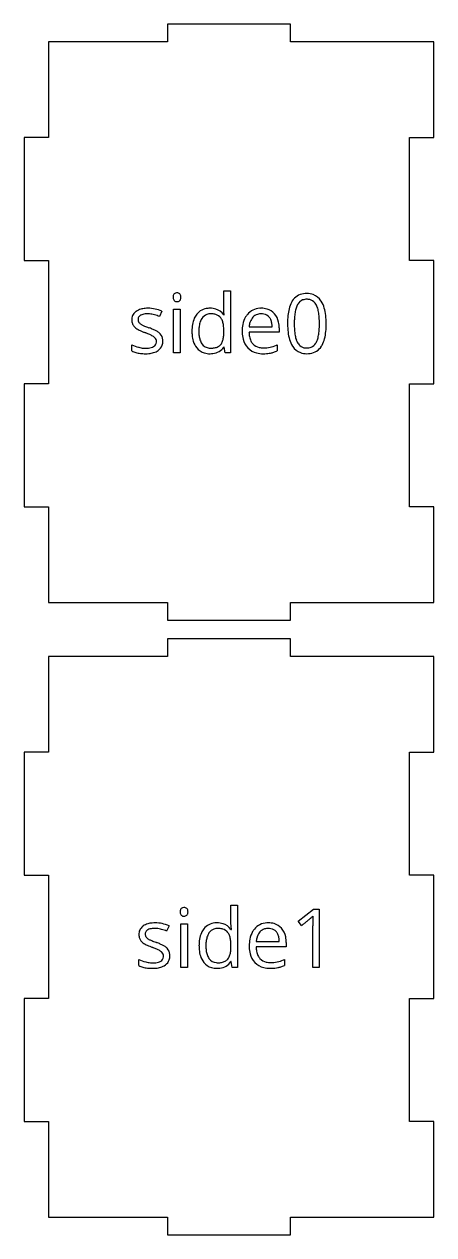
# Model space of a CAD drawing. Header units: inches. Extents: x 0 to 8.8, y 0.1 to 12.5.
# Drawn here: x 0 to 2.75, y 0.12 to 8.25 of the extents above; entities that cross this region are included whole.
import ezdxf

# ---------------------------------------------------------------- set-up
doc = ezdxf.new("R2010")
doc.units = ezdxf.units.IN

msp = doc.modelspace()

# ---------------------------------------------------------------- linework, layer by layer
at = {"layer": 'side0_labelLayer'}
for p, q in [((1.3395, 6.3418), (1.3395, 6.4615)), ((1.3395, 6.4615), (1.384, 6.4615)), ((1.384, 6.4615), (1.384, 6.0439)), ((1.0026, 6.0439), (1.0026, 6.338)), ((1.0026, 6.338), (1.0472, 6.338)), ((1.0472, 6.338), (1.0472, 6.0439)), ((1.3405, 6.3211), (1.3395, 6.3418)), ((0.924, 6.3241), (0.9082, 6.2878)), ((1.3389, 6.2999), (1.3424, 6.2999)), ((1.3424, 6.2999), (1.3405, 6.3211)), ((0.7302, 6.2311), (0.7301, 6.2312)), ((1.3395, 6.1808), (1.3395, 6.1902)), ((1.7109, 6.1829), (1.5083, 6.1829)), ((1.5093, 6.2191), (1.6631, 6.2191)), ((1.7109, 6.2111), (1.7109, 6.1829)), ((0.7225, 6.057), (0.7225, 6.0984)), ((1.6983, 6.0973), (1.6983, 6.0576)), ((0.7678, 6.0815), (0.768, 6.0815)), ((1.0472, 6.0439), (1.0026, 6.0439)), ((1.3419, 6.0833), (1.3395, 6.0833)), ((1.3478, 6.0439), (1.3419, 6.0833)), ((1.384, 6.0439), (1.3478, 6.0439))]:
    msp.add_line(p, q, dxfattribs=at)
for centre, radius, start, end in [((1.0482, 6.418), 0.0494, 170.8438, 180.35439), ((1.0298, 6.4211), 0.0306, 155.96831, 171.04939), ((1.0208, 6.4251), 0.0208, 133.78738, 155.91713), ((1.0241, 6.4215), 0.0258, 92.64552, 133.47082), ((1.0252, 6.4132), 0.0341, 89.97454, 93.76089), ((1.0256, 6.421), 0.0262, 46.37051, 90.88759), ((1.0282, 6.4237), 0.0225, 17.72584, 46.44835), ((1.016, 6.4195), 0.0354, 4.94281, 18.19147), ((1.0005, 6.4178), 0.051, 359.88484, 5.31639), ((1.8868, 6.3382), 0.1035, 96.9084, 148.15398), ((1.8959, 6.2908), 0.1517, 89.82578, 98.15802), ((1.8979, 6.318), 0.1245, 70.28862, 90.73583), ((1.9024, 6.336), 0.106, 32.92059, 69.28663), ((0.8244, 6.1874), 0.1557, 94.86648, 105.83319), ((0.8307, 6.1241), 0.2193, 89.88749, 95.12042), ((0.8307, 6.1086), 0.2348, 66.59195, 89.89778), ((1.0514, 6.4176), 0.0526, 179.87826, 185.37048), ((1.0352, 6.4159), 0.0363, 184.99344, 198.20493), ((1.0227, 6.4116), 0.023, 197.79221, 224.89451), ((1.024, 6.413), 0.025, 225.13099, 249.90001), ((1.0249, 6.4162), 0.0283, 250.50035, 270.59786), ((1.0256, 6.4139), 0.026, 269.17809, 314.28121), ((1.0287, 6.4111), 0.0217, 313.61533, 332.26704), ((1.0222, 6.4143), 0.029, 332.63238, 350.07112), ((1.0054, 6.4174), 0.0461, 349.83614, 0.389), ((1.2398, 6.238), 0.1049, 94.07749, 141.63549), ((1.2469, 6.1929), 0.1505, 89.92267, 95.56809), ((1.2485, 6.2122), 0.1312, 73.16552, 90.61729), ((1.2565, 6.2411), 0.1013, 35.53041, 72.74211), ((1.5853, 6.229), 0.1142, 92.4761, 140.53874), ((1.5911, 6.1859), 0.1575, 89.9638, 93.91804), ((1.5925, 6.2077), 0.1357, 74.2122, 90.5453), ((1.601, 6.239), 0.1033, 41.2067, 74.02319), ((2.0935, 6.2628), 0.3255, 166.14191, 174.4835), ((1.9621, 6.296), 0.19, 152.86877, 166.38261), ((1.9123, 6.32), 0.1347, 147.30808, 152.27788), ((2.0639, 6.2745), 0.2501, 165.31962, 172.57062), ((1.9529, 6.3043), 0.1352, 153.29604, 165.61174), ((1.913, 6.3232), 0.091, 147.72596, 152.62756), ((1.8922, 6.338), 0.0655, 111.34426, 148.97419), ((1.8952, 6.326), 0.0778, 89.19515, 110.23569), ((1.8965, 6.3113), 0.0925, 84.18012, 90.08355), ((1.9005, 6.3379), 0.0657, 49.31098, 85.34881), ((1.8925, 6.331), 0.0761, 26.11106, 48.12087), ((1.8532, 6.3102), 0.1205, 19.65358, 26.74645), ((1.7815, 6.2858), 0.1963, 9.87348, 19.33092), ((1.8771, 6.3163), 0.1379, 32.60919, 34.09629), ((1.8415, 6.2959), 0.179, 16.01893, 31.96932), ((1.7313, 6.263), 0.294, 6.41855, 16.25446), ((0.7923, 6.2668), 0.0707, 157.02683, 180.79214), ((0.8041, 6.2655), 0.0825, 179.76, 189.7422), ((0.7881, 6.2672), 0.0667, 126.58426, 155.91686), ((0.8006, 6.2527), 0.0857, 125.40668, 127.4959), ((0.8093, 6.2387), 0.1023, 105.56935, 124.8413), ((0.7935, 6.2695), 0.0295, 139.85893, 181.28166), ((0.8026, 6.2685), 0.0385, 179.57524, 194.58075), ((0.7948, 6.2666), 0.0305, 194.73336, 215.90387), ((0.7997, 6.2637), 0.0379, 120.98033, 139.1816), ((0.8037, 6.2579), 0.0449, 118.50247, 121.63504), ((0.8107, 6.2438), 0.0606, 104.00593, 117.89064), ((0.8212, 6.2033), 0.1025, 95.4949, 104.22686), ((0.8274, 6.1427), 0.1634, 89.80056, 95.62297), ((0.8278, 6.1554), 0.1507, 85.22705, 89.95088), ((0.8234, 6.1141), 0.1923, 74.68589, 84.95504), ((0.801, 6.0305), 0.2788, 67.38376, 74.76721), ((1.2971, 6.2073), 0.1705, 156.01948, 170.93457), ((1.256, 6.2249), 0.1258, 141.53292, 155.73458), ((1.2796, 6.2174), 0.105, 146.27636, 163.74125), ((1.2479, 6.2393), 0.0665, 109.703, 146.81071), ((1.2513, 6.2262), 0.0799, 89.3034, 108.83118), ((1.2524, 6.1627), 0.1434, 86.37885, 90.04952), ((1.2557, 6.2022), 0.1037, 73.15896, 86.84511), ((1.2676, 6.239), 0.0651, 38.34086, 73.81257), ((1.2658, 6.2385), 0.0668, 28.64645, 37.73475), ((1.2355, 6.223), 0.1008, 13.94226, 28.10449), ((1.6196, 6.2057), 0.156, 149.40725, 169.18531), ((1.5983, 6.2169), 0.1319, 140.10548, 148.90684), ((1.5997, 6.2242), 0.088, 138.09957, 160.58664), ((1.5845, 6.2375), 0.0678, 106.46599, 137.91752), ((1.5898, 6.2183), 0.0878, 89.44174, 106.20942), ((1.5911, 6.2145), 0.0915, 79.64602, 90.29105), ((1.5976, 6.2444), 0.061, 40.08255, 80.62439), ((1.5913, 6.2397), 0.0689, 23.48177, 39.70795), ((1.5655, 6.2288), 0.0969, 8.73424, 23.27712), ((1.5849, 6.2251), 0.1246, 11.59963, 41.14972), ((2.2935, 6.2425), 0.5265, 174.38114, 180.21046), ((2.4463, 6.2412), 0.6342, 177.61739, 180.05528), ((2.2398, 6.251), 0.4275, 172.49524, 177.77238), ((1.6324, 6.2587), 0.3478, 4.08629, 10.06016), ((1.4112, 6.2422), 0.5696, 359.84137, 4.15497), ((1.5587, 6.2426), 0.4678, 359.76054, 6.53705), ((0.7829, 6.2616), 0.0609, 189.47357, 209.87913), ((0.7899, 6.2666), 0.0695, 210.76861, 226.91027), ((0.8088, 6.2865), 0.0969, 226.77247, 236.90149), ((0.8216, 6.306), 0.1203, 236.87224, 241.49292), ((0.8726, 6.4001), 0.2273, 241.50295, 245.39023), ((0.8031, 6.273), 0.041, 216.44576, 228.55759), ((0.8187, 6.2904), 0.0644, 228.39001, 236.25136), ((0.9503, 6.5685), 0.4127, 245.32002, 247.92292), ((0.8351, 6.3146), 0.0936, 236.11519, 240.87467), ((0.8521, 6.3463), 0.1296, 241.12357, 245.06436), ((1.0475, 6.8067), 0.67, 247.87894, 249.62661), ((0.9265, 6.5045), 0.3044, 244.92054, 247.09878), ((1.0355, 6.7611), 0.5832, 247.04759, 248.4056), ((0.5542, 5.5033), 0.7236, 68.81483, 68.93605), ((0.6205, 5.6722), 0.5423, 66.66888, 68.89983), ((1.1803, 7.126), 0.9757, 248.38355, 249.31318), ((1.3104, 7.4686), 1.3423, 249.28419, 249.53278), ((0.6988, 5.8175), 0.4186, 66.57954, 70.12133), ((0.764, 5.9673), 0.2551, 61.56972, 66.65175), ((0.8188, 6.0676), 0.1408, 53.68052, 61.73806), ((0.857, 6.1197), 0.0762, 44.04777, 53.63726), ((1.3896, 6.1917), 0.2644, 170.75928, 180.3336), ((1.4144, 6.1896), 0.2891, 179.88622, 185.19307), ((1.4177, 6.1885), 0.2462, 179.74099, 186.97834), ((1.4199, 6.1904), 0.2485, 173.90488, 180.18112), ((1.3375, 6.1998), 0.1655, 163.51068, 174.09817), ((1.1602, 6.2035), 0.1787, 5.58251, 14.21126), ((1.0422, 6.1913), 0.2972, 359.77461, 5.69998), ((1.0571, 6.1807), 0.2824, 358.60399, 0.01072), ((1.696, 6.1901), 0.2339, 168.95366, 180.38433), ((1.7171, 6.1885), 0.255, 179.99013, 181.79715), ((1.6593, 6.1852), 0.1972, 181.35776, 194.49158), ((1.687, 6.1865), 0.1788, 181.14456, 190.8005), ((1.677, 6.2038), 0.1684, 172.15546, 174.76091), ((1.6386, 6.2099), 0.1295, 160.33513, 172.53127), ((1.5113, 6.22), 0.1518, 359.67409, 8.92293), ((1.5296, 6.2123), 0.1813, 359.61451, 12.03337), ((2.3609, 6.2406), 0.5939, 179.9991, 180.37617), ((2.2329, 6.2379), 0.4659, 180.14311, 186.8166), ((2.0596, 6.2165), 0.2913, 186.69494, 196.43453), ((2.3939, 6.2391), 0.5818, 179.84837, 184.00705), ((2.1664, 6.2226), 0.3537, 183.92105, 189.93033), ((1.714, 6.21), 0.2653, 345.86808, 353.24652), ((1.5382, 6.2318), 0.4425, 353.11394, 357.90448), ((1.3503, 6.2401), 0.6306, 357.77825, 0.04706), ((1.7044, 6.2185), 0.3211, 345.71753, 354.4501), ((1.5082, 6.2387), 0.5183, 354.32497, 0.2086), ((0.8216, 6.2954), 0.2206, 243.29599, 255.87594), ((0.7098, 5.8787), 0.3172, 63.51919, 66.71621), ((0.7753, 6.0096), 0.1708, 59.05012, 63.5836), ((0.8222, 6.0871), 0.0803, 51.29361, 59.30316), ((0.8494, 6.1197), 0.0383, 299.75237, 325.79349), ((0.8401, 6.1103), 0.051, 44.67448, 50.7447), ((0.8517, 6.1205), 0.0356, 359.78699, 46.09428), ((0.8498, 6.1185), 0.0373, 327.06049, 355.65819), ((0.8361, 6.1203), 0.0512, 354.74456, 0.06695), ((0.8588, 6.1187), 0.0708, 305.15645, 341.35771), ((0.8639, 6.1271), 0.0661, 3.2502, 43.59261), ((0.8425, 6.1231), 0.0877, 342.01457, 0.65723), ((0.8423, 6.1242), 0.0879, 359.96015, 4.34537), ((1.3278, 6.1806), 0.2021, 184.87898, 196.9045), ((1.2594, 6.1591), 0.1303, 196.60692, 218.49511), ((1.3262, 6.177), 0.154, 186.8476, 197.4722), ((1.269, 6.1585), 0.0939, 197.20144, 215.05383), ((1.2469, 6.1434), 0.0671, 215.34277, 264.76439), ((1.2728, 6.139), 0.0599, 297.86045, 320.27821), ((1.2614, 6.1469), 0.0738, 321.21292, 340.65094), ((1.2117, 6.1651), 0.1267, 340.33155, 351.63981), ((1.1283, 6.178), 0.2111, 351.47021, 358.87609), ((1.5956, 6.1678), 0.1311, 194.08799, 223.05361), ((1.6239, 6.174), 0.1145, 190.60008, 206.0279), ((1.596, 6.1609), 0.0836, 206.29555, 222.55558), ((1.5936, 6.1596), 0.081, 223.06445, 258.14025), ((1.6035, 6.3127), 0.2353, 270.19826, 292.20898), ((1.5924, 6.3448), 0.2692, 291.82384, 293.16153), ((1.9487, 6.1831), 0.1755, 196.1906, 212.0503), ((2.0131, 6.1952), 0.198, 189.7676, 198.98926), ((1.9383, 6.1701), 0.1191, 199.25608, 207.01415), ((1.901, 6.1502), 0.0768, 206.44902, 227.9547), ((1.9006, 6.1426), 0.0654, 291.44949, 329.30528), ((1.8791, 6.1577), 0.0915, 328.04439, 333.26947), ((1.832, 6.1796), 0.1435, 333.91407, 346.1369), ((1.8793, 6.1622), 0.1365, 327.45484, 331.41957), ((1.8333, 6.1849), 0.1879, 332.03382, 345.94445), ((0.781, 6.1626), 0.1207, 240.99561, 254.3716), ((0.8002, 6.2303), 0.1911, 254.27898, 263.81722), ((0.8179, 6.2754), 0.2003, 255.56003, 264.81674), ((0.8125, 6.3382), 0.2996, 263.69837, 270.22204), ((0.8149, 6.2469), 0.1716, 264.95626, 269.96382), ((0.8143, 6.2752), 0.2367, 269.8649, 275.46522), ((0.8155, 6.2511), 0.1758, 269.77041, 276.30085), ((0.8228, 6.1864), 0.1107, 276.1946, 285.53609), ((0.822, 6.2019), 0.163, 275.2025, 286.41708), ((0.8346, 6.1449), 0.0675, 285.32963, 300.05541), ((0.839, 6.1459), 0.1044, 286.15761, 305.44577), ((1.237, 6.1416), 0.1019, 218.64564, 253.61628), ((1.2458, 6.1735), 0.135, 253.85318, 270.58187), ((1.2526, 6.1756), 0.0998, 263.20293, 270.12412), ((1.2475, 6.1889), 0.1503, 269.8676, 277.00466), ((1.2537, 6.2081), 0.1323, 269.5996, 280.16719), ((1.2563, 6.1395), 0.1003, 275.41851, 325.94937), ((1.2629, 6.1586), 0.0819, 279.91136, 297.54157), ((1.5887, 6.1627), 0.1226, 223.54643, 256.19569), ((1.6013, 6.2116), 0.1731, 256.0084, 270.48509), ((1.6034, 6.2001), 0.1226, 257.53071, 270.43196), ((1.6029, 6.4014), 0.3629, 269.96605, 271.99282), ((1.6064, 6.3141), 0.2755, 271.91262, 275.97218), ((1.6158, 6.2261), 0.187, 275.90531, 281.66024), ((1.6111, 6.243), 0.2045, 281.99292, 287.88566), ((1.5917, 6.3029), 0.2675, 287.90216, 293.48574), ((1.9153, 6.164), 0.1371, 212.70565, 214.2227), ((1.8904, 6.1444), 0.1055, 213.04802, 249.28785), ((1.8924, 6.1427), 0.0655, 229.10525, 265.87871), ((1.8948, 6.162), 0.1235, 250.29014, 270.73121), ((1.8962, 6.1685), 0.0916, 264.67101, 270.07007), ((1.8974, 6.1547), 0.0778, 269.18265, 290.32351), ((1.8968, 6.1905), 0.152, 269.81572, 278.37462), ((1.906, 6.1432), 0.1039, 277.17302, 328.35638)]:
    msp.add_arc(centre, radius, start, end, dxfattribs=at)
at = {"layer": 'side0_outsideCutPath'}
for p, q in [((1.7871, 8.25), (0.9611, 8.25)), ((0.9611, 8.25), (0.9611, 8.132)), ((1.7871, 8.132), (1.7871, 8.25)), ((0.1624, 8.132), (0.1624, 7.489)), ((0.9611, 8.132), (0.1624, 8.132)), ((2.7481, 8.132), (1.7871, 8.132)), ((2.7481, 7.489), (2.7481, 8.132)), ((0.1624, 7.489), (0, 7.489)), ((0, 7.489), (0, 6.663)), ((2.5857, 6.663), (2.5857, 7.489)), ((2.5857, 7.489), (2.7481, 7.489)), ((0, 6.663), (0.1624, 6.663)), ((0.1624, 6.663), (0.1624, 5.837)), ((2.7481, 6.663), (2.5857, 6.663)), ((2.7481, 5.837), (2.7481, 6.663)), ((0.1624, 5.837), (0, 5.837)), ((0, 5.837), (0, 5.011)), ((2.5857, 5.011), (2.5857, 5.837)), ((2.5857, 5.837), (2.7481, 5.837)), ((0, 5.011), (0.1624, 5.011)), ((0.1624, 5.011), (0.1624, 4.368)), ((2.7481, 5.011), (2.5857, 5.011)), ((2.7481, 4.368), (2.7481, 5.011)), ((0.1624, 4.368), (0.9611, 4.368)), ((0.9611, 4.368), (0.9611, 4.25)), ((1.7871, 4.25), (1.7871, 4.368)), ((1.7871, 4.368), (2.6131, 4.368)), ((2.6131, 4.368), (2.7481, 4.368)), ((0.9611, 4.25), (1.7871, 4.25))]:
    msp.add_line(p, q, dxfattribs=at)
at = {"layer": 'side1_labelLayer'}
for p, q in [((1.387, 2.2168), (1.387, 2.3365)), ((1.387, 2.3365), (1.4315, 2.3365)), ((1.4315, 2.3365), (1.4315, 1.9189)), ((1.8376, 2.231), (1.9414, 2.3113)), ((1.9414, 2.3113), (1.979, 2.3113)), ((1.979, 2.3113), (1.979, 1.9189)), ((0.9715, 2.1991), (0.9557, 2.1628)), ((1.0501, 1.9189), (1.0501, 2.213)), ((1.0501, 2.213), (1.0947, 2.213)), ((1.0947, 2.213), (1.0947, 1.9189)), ((1.388, 2.1961), (1.387, 2.2168)), ((1.3899, 2.1749), (1.388, 2.1961)), ((1.8612, 2.2004), (1.8376, 2.231)), ((1.9355, 1.9189), (1.9355, 2.1985)), ((1.3864, 2.1749), (1.3899, 2.1749)), ((0.7777, 2.1061), (0.7776, 2.1062)), ((1.387, 2.0558), (1.387, 2.0652)), ((1.7584, 2.0579), (1.5558, 2.0579)), ((1.5568, 2.0941), (1.7106, 2.0941)), ((1.7584, 2.0861), (1.7584, 2.0579)), ((0.77, 1.932), (0.77, 1.9734)), ((0.8153, 1.9565), (0.8155, 1.9565)), ((1.3894, 1.9583), (1.387, 1.9583)), ((1.3953, 1.9189), (1.3894, 1.9583)), ((1.7458, 1.9723), (1.7458, 1.9326)), ((1.0947, 1.9189), (1.0501, 1.9189)), ((1.4315, 1.9189), (1.3953, 1.9189)), ((1.979, 1.9189), (1.9355, 1.9189))]:
    msp.add_line(p, q, dxfattribs=at)
for centre, radius, start, end in [((1.0958, 2.293), 0.0494, 170.8438, 180.35439), ((1.099, 2.2926), 0.0526, 179.87826, 185.37048), ((1.0827, 2.2909), 0.0363, 184.99344, 198.20493), ((1.0773, 2.2961), 0.0306, 155.96831, 171.04939), ((1.0702, 2.2866), 0.023, 197.79221, 224.89451), ((1.0683, 2.3001), 0.0208, 133.78738, 155.91713), ((1.0716, 2.2964), 0.0258, 92.64552, 133.47082), ((1.0727, 2.2882), 0.0341, 89.97454, 93.76089), ((1.0731, 2.296), 0.0262, 46.37051, 90.88759), ((1.0757, 2.2987), 0.0225, 17.72584, 46.44835), ((1.0762, 2.2861), 0.0217, 313.61533, 332.26704), ((1.0697, 2.2893), 0.029, 332.63238, 350.07112), ((1.0635, 2.2945), 0.0354, 4.94281, 18.19147), ((1.0529, 2.2924), 0.0461, 349.83614, 0.389), ((1.048, 2.2928), 0.051, 359.88484, 5.31639), ((0.8357, 2.1422), 0.0667, 126.58426, 155.91686), ((0.8481, 2.1277), 0.0857, 125.40668, 127.4959), ((0.8568, 2.1137), 0.1023, 105.56935, 124.8413), ((0.8719, 2.0624), 0.1557, 94.86648, 105.83319), ((0.8782, 1.9991), 0.2193, 89.88749, 95.12042), ((0.8782, 1.9836), 0.2348, 66.59195, 89.89778), ((1.0715, 2.288), 0.025, 225.13099, 249.90001), ((1.0724, 2.2912), 0.0283, 250.50035, 270.59786), ((1.0731, 2.2889), 0.026, 269.17809, 314.28121), ((1.2873, 2.113), 0.1049, 94.07749, 141.63549), ((1.2944, 2.0679), 0.1505, 89.92267, 95.56809), ((1.2961, 2.0872), 0.1312, 73.16552, 90.61729), ((1.304, 2.1161), 0.1013, 35.53041, 72.74211), ((1.6328, 2.104), 0.1142, 92.4761, 140.53874), ((1.6386, 2.0609), 0.1575, 89.9638, 93.91804), ((1.64, 2.0827), 0.1357, 74.2122, 90.5453), ((1.6485, 2.114), 0.1033, 41.2067, 74.02319), ((-12.5016, 19.9048), 22.7977, 309.05091, 309.07111), ((-9.7814, 16.5551), 18.4826, 309.06916, 309.13639), ((-4.742, 10.3623), 10.4985, 309.13609, 309.23784), ((-1.7497, 6.6978), 5.7675, 309.24026, 309.35527), ((0.2795, 4.2244), 2.5682, 309.34241, 309.60793), ((1.4204, 2.8463), 0.7791, 309.58089, 310.12503), ((1.8207, 2.3717), 0.1583, 310.05419, 311.25896), ((1.7139, 2.4917), 0.3189, 311.46744, 313.08029), ((1.7593, 2.4431), 0.2524, 313.07475, 314.95987), ((2.9486, 2.1994), 1.0131, 177.43502, 180.04861), ((2.7905, 2.2059), 0.8549, 176.0658, 177.39667), ((0.8398, 2.1418), 0.0707, 157.02683, 180.79214), ((0.8516, 2.1405), 0.0825, 179.76, 189.7422), ((0.8304, 2.1366), 0.0609, 189.47357, 209.87913), ((0.841, 2.1444), 0.0295, 139.85893, 181.28166), ((0.8501, 2.1435), 0.0385, 179.57524, 194.58075), ((0.8423, 2.1416), 0.0305, 194.73336, 215.90387), ((0.8506, 2.148), 0.041, 216.44576, 228.55759), ((0.8472, 2.1387), 0.0379, 120.98033, 139.1816), ((0.8662, 2.1654), 0.0644, 228.39001, 236.25136), ((0.8512, 2.1329), 0.0449, 118.50247, 121.63504), ((0.8582, 2.1188), 0.0606, 104.00593, 117.89064), ((0.8687, 2.0783), 0.1025, 95.4949, 104.22686), ((0.8749, 2.0177), 0.1634, 89.80056, 95.62297), ((0.8753, 2.0304), 0.1507, 85.22705, 89.95088), ((0.8709, 1.9891), 0.1923, 74.68589, 84.95504), ((0.8485, 1.9055), 0.2788, 67.38376, 74.76721), ((1.3446, 2.0823), 0.1705, 156.01948, 170.93457), ((1.3035, 2.0999), 0.1258, 141.53292, 155.73458), ((1.385, 2.0748), 0.1655, 163.51068, 174.09817), ((1.3271, 2.0924), 0.105, 146.27636, 163.74125), ((1.2954, 2.1143), 0.0665, 109.703, 146.81071), ((1.2988, 2.1012), 0.0799, 89.3034, 108.83118), ((1.2999, 2.0377), 0.1434, 86.37885, 90.04952), ((1.3032, 2.0772), 0.1037, 73.15896, 86.84511), ((1.3151, 2.114), 0.0651, 38.34086, 73.81257), ((1.3133, 2.1135), 0.0668, 28.64645, 37.73475), ((1.283, 2.098), 0.1008, 13.94226, 28.10449), ((1.2077, 2.0785), 0.1787, 5.58251, 14.21126), ((1.6671, 2.0807), 0.156, 149.40725, 169.18531), ((1.6458, 2.0919), 0.1319, 140.10548, 148.90684), ((1.6861, 2.0849), 0.1295, 160.33513, 172.53127), ((1.6472, 2.0992), 0.088, 138.09957, 160.58664), ((1.632, 2.1125), 0.0678, 106.46599, 137.91752), ((1.6373, 2.0933), 0.0878, 89.44174, 106.20942), ((1.6386, 2.0895), 0.0915, 79.64602, 90.29105), ((1.6451, 2.1194), 0.061, 40.08255, 80.62439), ((1.6388, 2.1147), 0.0689, 23.48177, 39.70795), ((1.6131, 2.1038), 0.0969, 8.73424, 23.27712), ((1.5588, 2.095), 0.1518, 359.67409, 8.92293), ((1.6324, 2.1001), 0.1246, 11.59963, 41.14972), ((1.5771, 2.0873), 0.1813, 359.61451, 12.03337), ((0.8374, 2.1416), 0.0695, 210.76861, 226.91027), ((0.8563, 2.1615), 0.0969, 226.77247, 236.90149), ((0.8691, 2.181), 0.1203, 236.87224, 241.49292), ((0.9201, 2.2751), 0.2273, 241.50295, 245.39023), ((0.9978, 2.4435), 0.4127, 245.32002, 247.92292), ((0.8826, 2.1896), 0.0936, 236.11519, 240.87467), ((0.8997, 2.2213), 0.1296, 241.12357, 245.06436), ((1.095, 2.6817), 0.67, 247.87894, 249.62661), ((0.974, 2.3795), 0.3044, 244.92054, 247.09878), ((1.083, 2.6361), 0.5832, 247.04759, 248.4056), ((0.6017, 1.3783), 0.7236, 68.81483, 68.93605), ((0.668, 1.5472), 0.5423, 66.66888, 68.89983), ((1.2278, 3.001), 0.9757, 248.38355, 249.31318), ((0.7573, 1.7537), 0.3172, 63.51919, 66.71621), ((1.3579, 3.3436), 1.3423, 249.28419, 249.53278), ((0.7463, 1.6925), 0.4186, 66.57954, 70.12133), ((0.8228, 1.8846), 0.1708, 59.05012, 63.5836), ((0.8115, 1.8423), 0.2551, 61.56972, 66.65175), ((0.8663, 1.9426), 0.1408, 53.68052, 61.73806), ((0.9045, 1.9947), 0.0762, 44.04777, 53.63726), ((0.9114, 2.0021), 0.0661, 3.2502, 43.59261), ((1.4371, 2.0667), 0.2644, 170.75928, 180.3336), ((1.4619, 2.0646), 0.2891, 179.88622, 185.19307), ((1.3753, 2.0556), 0.2021, 184.87898, 196.9045), ((1.4674, 2.0654), 0.2485, 173.90488, 180.18112), ((1.4652, 2.0635), 0.2462, 179.74099, 186.97834), ((1.3737, 2.052), 0.154, 186.8476, 197.4722), ((1.1758, 2.053), 0.2111, 351.47021, 358.87609), ((1.0897, 2.0663), 0.2972, 359.77461, 5.69998), ((1.1046, 2.0557), 0.2824, 358.60399, 0.01072), ((1.7435, 2.0651), 0.2339, 168.95366, 180.38433), ((1.7646, 2.0635), 0.255, 179.99013, 181.79715), ((1.7068, 2.0602), 0.1972, 181.35776, 194.49158), ((1.7345, 2.0615), 0.1788, 181.14456, 190.8005), ((1.7245, 2.0788), 0.1684, 172.15546, 174.76091), ((0.8691, 2.1704), 0.2206, 243.29599, 255.87594), ((0.8654, 2.1504), 0.2003, 255.56003, 264.81674), ((0.8624, 2.1219), 0.1716, 264.95626, 269.96382), ((0.863, 2.1261), 0.1758, 269.77041, 276.30085), ((0.8703, 2.0614), 0.1107, 276.1946, 285.53609), ((0.8821, 2.0199), 0.0675, 285.32963, 300.05541), ((0.8697, 1.9621), 0.0803, 51.29361, 59.30316), ((0.8969, 1.9947), 0.0383, 299.75237, 325.79349), ((0.8876, 1.9853), 0.051, 44.67448, 50.7447), ((0.8992, 1.9955), 0.0356, 359.78699, 46.09428), ((0.8973, 1.9935), 0.0373, 327.06049, 355.65819), ((0.8836, 1.9953), 0.0512, 354.74456, 0.06695), ((0.9063, 1.9937), 0.0708, 305.15645, 341.35771), ((0.89, 1.9981), 0.0877, 342.01457, 0.65723), ((0.8898, 1.9992), 0.0879, 359.96015, 4.34537), ((1.3069, 2.0341), 0.1303, 196.60692, 218.49511), ((1.2845, 2.0166), 0.1019, 218.64564, 253.61628), ((1.3165, 2.0335), 0.0939, 197.20144, 215.05383), ((1.2944, 2.0184), 0.0671, 215.34277, 264.76439), ((1.3001, 2.0506), 0.0998, 263.20293, 270.12412), ((1.3012, 2.0831), 0.1323, 269.5996, 280.16719), ((1.3038, 2.0145), 0.1003, 275.41851, 325.94937), ((1.3105, 2.0336), 0.0819, 279.91136, 297.54157), ((1.3203, 2.014), 0.0599, 297.86045, 320.27821), ((1.3089, 2.0219), 0.0738, 321.21292, 340.65094), ((1.2592, 2.0401), 0.1267, 340.33155, 351.63981), ((1.6431, 2.0428), 0.1311, 194.08799, 223.05361), ((1.6362, 2.0377), 0.1226, 223.54643, 256.19569), ((1.6714, 2.049), 0.1145, 190.60008, 206.0279), ((1.6435, 2.0358), 0.0836, 206.29555, 222.55558), ((1.6411, 2.0346), 0.081, 223.06445, 258.14025), ((1.6509, 2.0751), 0.1226, 257.53071, 270.43196), ((1.651, 2.1877), 0.2353, 270.19826, 292.20898), ((1.6399, 2.2198), 0.2692, 291.82384, 293.16153), ((0.8285, 2.0376), 0.1207, 240.99561, 254.3716), ((0.8477, 2.1053), 0.1911, 254.27898, 263.81722), ((0.8601, 2.2132), 0.2996, 263.69837, 270.22204), ((0.8618, 2.1502), 0.2367, 269.8649, 275.46522), ((0.8695, 2.0769), 0.163, 275.2025, 286.41708), ((0.8865, 2.0209), 0.1044, 286.15761, 305.44577), ((1.2933, 2.0485), 0.135, 253.85318, 270.58187), ((1.295, 2.0639), 0.1503, 269.8676, 277.00466), ((1.6488, 2.0866), 0.1731, 256.0084, 270.48509), ((1.6504, 2.2764), 0.3629, 269.96605, 271.99282), ((1.6539, 2.1891), 0.2755, 271.91262, 275.97218), ((1.6633, 2.1011), 0.187, 275.90531, 281.66024), ((1.6586, 2.118), 0.2045, 281.99292, 287.88566), ((1.6392, 2.1779), 0.2675, 287.90216, 293.48574)]:
    msp.add_arc(centre, radius, start, end, dxfattribs=at)
at = {"layer": 'side1_outsideCutPath'}
for p, q in [((1.7871, 4.125), (0.9611, 4.125)), ((0.9611, 4.125), (0.9611, 4.007)), ((1.7871, 4.007), (1.7871, 4.125)), ((0.1624, 4.007), (0.1624, 3.364)), ((0.9611, 4.007), (0.1624, 4.007)), ((2.7481, 4.007), (1.7871, 4.007)), ((2.7481, 3.364), (2.7481, 4.007)), ((0.1624, 3.364), (0, 3.364)), ((0, 3.364), (0, 2.538)), ((2.5857, 2.538), (2.5857, 3.364)), ((2.5857, 3.364), (2.7481, 3.364)), ((0, 2.538), (0.1624, 2.538)), ((0.1624, 2.538), (0.1624, 1.712)), ((2.7481, 2.538), (2.5857, 2.538)), ((2.7481, 1.712), (2.7481, 2.538)), ((0.1624, 1.712), (0, 1.712)), ((0, 1.712), (0, 0.886)), ((2.5857, 0.886), (2.5857, 1.712)), ((2.5857, 1.712), (2.7481, 1.712)), ((0, 0.886), (0.1624, 0.886)), ((0.1624, 0.886), (0.1624, 0.243)), ((2.7481, 0.886), (2.5857, 0.886)), ((2.7481, 0.243), (2.7481, 0.886)), ((0.1624, 0.243), (0.9611, 0.243)), ((0.9611, 0.243), (0.9611, 0.125)), ((1.7871, 0.125), (1.7871, 0.243)), ((1.7871, 0.243), (2.6131, 0.243)), ((2.6131, 0.243), (2.7481, 0.243)), ((0.9611, 0.125), (1.7871, 0.125))]:
    msp.add_line(p, q, dxfattribs=at)

doc.saveas('drawing.dxf')
